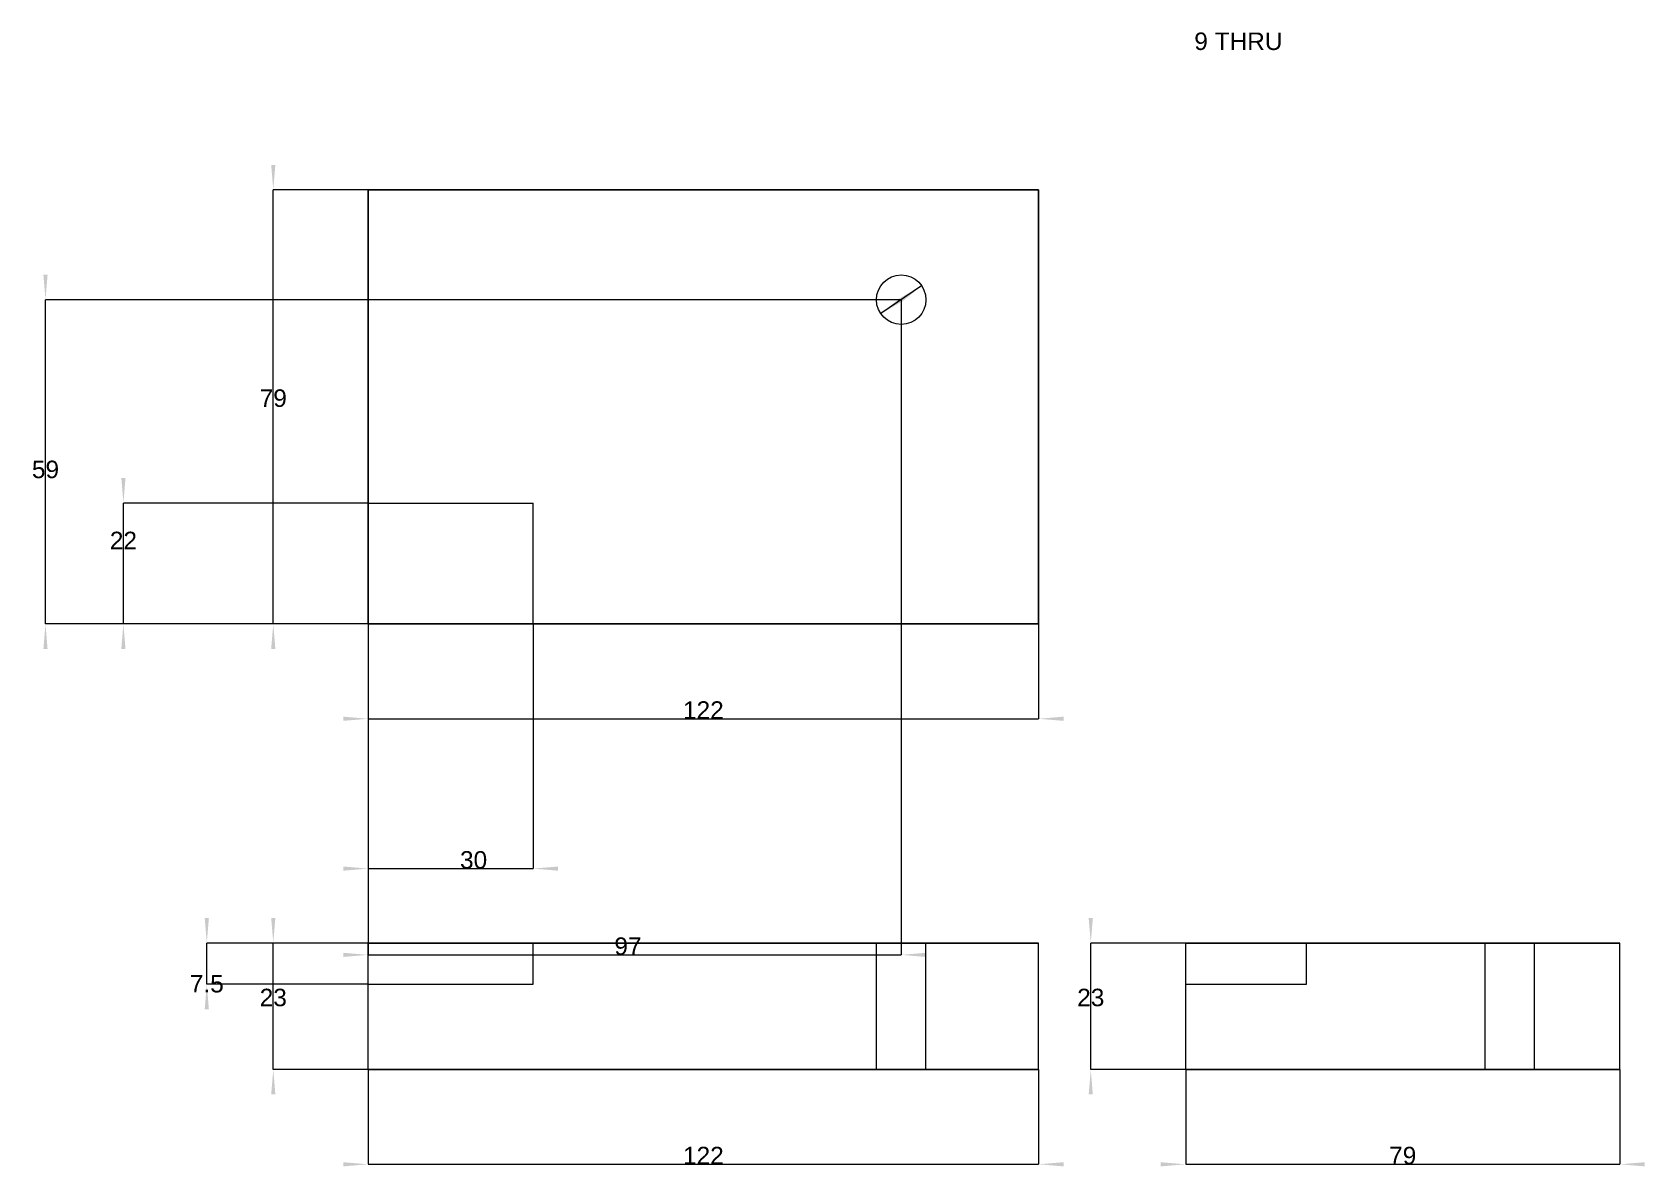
# Model space of a CAD drawing. Header units: millimetres. Extents: x 46 to 368, y 52 to 280.
import ezdxf
from ezdxf.enums import TextEntityAlignment as Align

# ---------------------------------------------------------------- set-up
doc = ezdxf.new("R2010")
doc.units = ezdxf.units.MM
doc.layers.get('0').update_dxf_attribs({"linetype": 'CONTINUOUS'})
for name, color, linetype in [('D', 7, 'CONTINUOUS'), ('D001', 7, 'CONTINUOUS'), ('D002', 7, 'CONTINUOUS'), ('D003', 7, 'CONTINUOUS'), ('D004', 7, 'CONTINUOUS'), ('D005', 7, 'CONTINUOUS'), ('D006', 7, 'CONTINUOUS'), ('D007', 7, 'CONTINUOUS'), ('D008', 7, 'CONTINUOUS'), ('D009', 7, 'CONTINUOUS'), ('D010', 7, 'CONTINUOUS'), ('D011', 7, 'CONTINUOUS'), ('Front', 7, 'CONTINUOUS'), ('Right', 7, 'CONTINUOUS'), ('Top', 7, 'CONTINUOUS')]:
    doc.layers.add(name, color=color, linetype=linetype)
doc.styles.get("Standard").update_dxf_attribs({"font": 'arial.ttf'})
doc.dimstyles.get("Standard").update_dxf_attribs({"dimscale": 0, "dimtxt": 2.5, "dimasz": 2.5, "dimexe": 1.25, "dimexo": 0.625, "dimtad": 1, "dimtxsty": 'STANDARD', "dimcen": 2.5, "dimazin": 3, "dimtfac": 1, "dimtmove": 0, "dimatfit": 3})

# ---------------------------------------------------------------- blocks, each defined once
blk = doc.blocks.new('*D')
at = {"color": 0}
for points in [[(107.9, 52.9333), (107.9, 53.7667), (112.9, 53.35)], [(252.1, 52.9333), (252.1, 53.7667), (247.1, 53.35)]]:
    blk.add_solid(points, dxfattribs=at)
at = {"layer": 'D'}
for p, q in [((112.9, 72.35), (112.9, 53.35)), ((247.1, 72.35), (247.1, 53.35)), ((112.9, 53.35), (247.1, 53.35))]:
    blk.add_line(p, q, dxfattribs=at)
blk.add_text('122', height=3.5, dxfattribs=at).set_placement((180, 53.35), align=Align.CENTER)
blk = doc.blocks.new('*D001')
at = {"color": 0}
for points in [[(93.4833, 102.65), (94.3167, 102.65), (93.9, 97.65)], [(93.4833, 67.35), (94.3167, 67.35), (93.9, 72.35)]]:
    blk.add_solid(points, dxfattribs=at)
at = {"layer": 'D001'}
for p, q in [((247.1, 97.65), (93.9, 97.65)), ((93.9, 72.35), (93.9, 97.65)), ((247.1, 72.35), (93.9, 72.35))]:
    blk.add_line(p, q, dxfattribs=at)
blk.add_text('23', height=3.5, dxfattribs=at).set_placement((93.9, 85), align=Align.CENTER)
blk = doc.blocks.new('*D002')
at = {"color": 0}
for points in [[(107.9, 142.133), (107.9, 142.967), (112.9, 142.55)], [(252.1, 142.133), (252.1, 142.967), (247.1, 142.55)]]:
    blk.add_solid(points, dxfattribs=at)
at = {"layer": 'D002'}
for p, q in [((112.9, 248.45), (112.9, 142.55)), ((247.1, 248.45), (247.1, 142.55)), ((112.9, 142.55), (247.1, 142.55))]:
    blk.add_line(p, q, dxfattribs=at)
blk.add_text('122', height=3.5, dxfattribs=at).set_placement((180, 142.55), align=Align.CENTER)
blk = doc.blocks.new('*D003')
at = {"color": 0}
for points in [[(93.4833, 253.45), (94.3167, 253.45), (93.9, 248.45)], [(93.4833, 156.55), (94.3167, 156.55), (93.9, 161.55)]]:
    blk.add_solid(points, dxfattribs=at)
at = {"layer": 'D003'}
for p, q in [((247.1, 248.45), (93.9, 248.45)), ((93.9, 161.55), (93.9, 248.45)), ((247.1, 161.55), (93.9, 161.55))]:
    blk.add_line(p, q, dxfattribs=at)
blk.add_text('79', height=3.5, dxfattribs=at).set_placement((93.9, 205), align=Align.CENTER)
blk = doc.blocks.new('*D004')
at = {"color": 0}
for points in [[(271.55, 52.9333), (271.55, 53.7667), (276.55, 53.35)], [(368.45, 52.9333), (368.45, 53.7667), (363.45, 53.35)]]:
    blk.add_solid(points, dxfattribs=at)
at = {"layer": 'D004'}
for p, q in [((276.55, 72.35), (276.55, 53.35)), ((363.45, 72.35), (363.45, 53.35)), ((276.55, 53.35), (363.45, 53.35))]:
    blk.add_line(p, q, dxfattribs=at)
blk.add_text('79', height=3.5, dxfattribs=at).set_placement((320, 53.35), align=Align.CENTER)
blk = doc.blocks.new('*D005')
at = {"color": 0}
for points in [[(257.133, 102.65), (257.967, 102.65), (257.55, 97.65)], [(257.133, 67.35), (257.967, 67.35), (257.55, 72.35)]]:
    blk.add_solid(points, dxfattribs=at)
at = {"layer": 'D005'}
for p, q in [((363.45, 97.65), (257.55, 97.65)), ((257.55, 72.35), (257.55, 97.65)), ((363.45, 72.35), (257.55, 72.35))]:
    blk.add_line(p, q, dxfattribs=at)
blk.add_text('23', height=3.5, dxfattribs=at).set_placement((257.55, 85), align=Align.CENTER)
blk = doc.blocks.new('*D006')
at = {"color": 0}
for points in [[(107.9, 112.133), (107.9, 112.967), (112.9, 112.55)], [(150.9, 112.133), (150.9, 112.967), (145.9, 112.55)]]:
    blk.add_solid(points, dxfattribs=at)
at = {"layer": 'D006'}
for p, q in [((112.9, 161.55), (112.9, 112.55)), ((145.9, 161.55), (145.9, 112.55)), ((112.9, 112.55), (145.9, 112.55))]:
    blk.add_line(p, q, dxfattribs=at)
blk.add_text('30', height=3.5, dxfattribs=at).set_placement((134, 112.55), align=Align.CENTER)
blk = doc.blocks.new('*D007')
at = {"color": 0}
for points in [[(63.4833, 190.75), (64.3167, 190.75), (63.9, 185.75)], [(63.4833, 156.55), (64.3167, 156.55), (63.9, 161.55)]]:
    blk.add_solid(points, dxfattribs=at)
at = {"layer": 'D007'}
for p, q in [((112.9, 185.75), (63.9, 185.75)), ((63.9, 161.55), (63.9, 185.75)), ((112.9, 161.55), (63.9, 161.55))]:
    blk.add_line(p, q, dxfattribs=at)
blk.add_text('22', height=3.5, dxfattribs=at).set_placement((63.9, 176.5), align=Align.CENTER)
blk = doc.blocks.new('*D008')
at = {"color": 0}
for points in [[(80.1765, 102.65), (81.0099, 102.65), (80.5932, 97.65)], [(80.1765, 84.4), (81.0099, 84.4), (80.5932, 89.4)]]:
    blk.add_solid(points, dxfattribs=at)
at = {"layer": 'D008'}
for p, q in [((247.1, 97.65), (80.5932, 97.65)), ((80.5932, 89.4), (80.5932, 97.65)), ((112.9, 89.4), (80.5932, 89.4))]:
    blk.add_line(p, q, dxfattribs=at)
blk.add_text('7.5', height=3.5, dxfattribs=at).set_placement((80.5932, 87.7594), align=Align.CENTER)
blk = doc.blocks.new('*D009')
at = {"color": 0}
for points in [[(107.9, 94.8615), (107.9, 95.6948), (112.9, 95.2782)], [(224.6, 94.8615), (224.6, 95.6948), (219.6, 95.2782)]]:
    blk.add_solid(points, dxfattribs=at)
at = {"layer": 'D009'}
for p, q in [((219.6, 226.45), (219.6, 95.2782)), ((112.9, 161.55), (112.9, 95.2782)), ((112.9, 95.2782), (219.6, 95.2782))]:
    blk.add_line(p, q, dxfattribs=at)
blk.add_text('97', height=3.5, dxfattribs=at).set_placement((164.902, 95.2782), align=Align.CENTER)
blk = doc.blocks.new('*D010')
at = {"color": 0}
for points in [[(47.885, 231.45), (48.7183, 231.45), (48.3017, 226.45)], [(47.885, 156.55), (48.7183, 156.55), (48.3017, 161.55)]]:
    blk.add_solid(points, dxfattribs=at)
at = {"layer": 'D010'}
for p, q in [((219.6, 226.45), (48.3017, 226.45)), ((48.3017, 161.55), (48.3017, 226.45)), ((112.9, 161.55), (48.3017, 161.55))]:
    blk.add_line(p, q, dxfattribs=at)
blk.add_text('59', height=3.5, dxfattribs=at).set_placement((48.3017, 190.728), align=Align.CENTER)
blk = doc.blocks.new('*D011')
at = {"color": 0}
for points in [[(219.793, 226.077), (219.324, 226.766), (223.693, 229.234)], [(219.876, 226.134), (219.407, 226.823), (215.507, 223.666)]]:
    blk.add_solid(points, dxfattribs=at)
at = {"layer": 'D011'}
blk.add_line((223.693, 229.234), (215.507, 223.666), dxfattribs=at)
blk.add_text('9 THRU', height=3.5, dxfattribs=at).set_placement((287.1, 276.45), align=Align.CENTER)

msp = doc.modelspace()

# ---------------------------------------------------------------- linework, layer by layer
at = {"layer": 'Front'}
for p, q in [((112.9, 89.4), (112.9, 97.65)), ((112.9, 97.65), (145.9, 97.65)), ((112.9, 72.35), (112.9, 97.65)), ((112.9, 97.65), (247.1, 97.65)), ((145.9, 97.65), (247.1, 97.65)), ((145.9, 89.4), (145.9, 97.65)), ((145.9, 89.4), (145.9, 97.65)), ((214.65, 72.35), (214.65, 97.65)), ((224.55, 72.35), (224.55, 97.65)), ((247.1, 72.35), (247.1, 97.65)), ((247.1, 72.35), (247.1, 97.65)), ((112.9, 72.35), (112.9, 89.4)), ((112.9, 89.4), (145.9, 89.4)), ((112.9, 89.4), (145.9, 89.4)), ((112.9, 72.35), (247.1, 72.35)), ((112.9, 72.35), (247.1, 72.35))]:
    msp.add_line(p, q, dxfattribs=at)
for points in [[(224.55, 97.65), (224.426, 97.65), (224.06, 97.65), (223.47, 97.65), (222.686, 97.65), (221.748, 97.65), (220.701, 97.65), (219.6, 97.65), (218.499, 97.65), (217.452, 97.65), (216.514, 97.65), (215.73, 97.65), (215.14, 97.65), (214.774, 97.65), (214.65, 97.65)], [(214.65, 97.65), (214.774, 97.65), (215.14, 97.65), (215.73, 97.65), (216.514, 97.65), (217.452, 97.65), (218.499, 97.65), (219.6, 97.65), (220.701, 97.65), (221.748, 97.65), (222.686, 97.65), (223.47, 97.65), (224.06, 97.65), (224.426, 97.65), (224.55, 97.65)], [(224.55, 72.35), (224.426, 72.35), (224.06, 72.35), (223.47, 72.35), (222.686, 72.35), (221.748, 72.35), (220.701, 72.35), (219.6, 72.35), (218.499, 72.35), (217.452, 72.35), (216.514, 72.35), (215.73, 72.35), (215.14, 72.35), (214.774, 72.35), (214.65, 72.35)], [(214.65, 72.35), (214.774, 72.35), (215.14, 72.35), (215.73, 72.35), (216.514, 72.35), (217.452, 72.35), (218.499, 72.35), (219.6, 72.35), (220.701, 72.35), (221.748, 72.35), (222.686, 72.35), (223.47, 72.35), (224.06, 72.35), (224.426, 72.35), (224.55, 72.35)]]:
    msp.add_open_spline(points, degree=1, dxfattribs=at)
at = {"layer": 'Right'}
for p, q in [((276.55, 72.35), (276.55, 97.65)), ((276.55, 97.65), (363.45, 97.65)), ((276.55, 89.4), (276.55, 97.65)), ((276.55, 97.65), (300.75, 97.65)), ((300.75, 89.4), (300.75, 97.65)), ((300.75, 97.65), (363.45, 97.65)), ((300.75, 89.4), (300.75, 97.65)), ((336.5, 72.35), (336.5, 97.65)), ((346.4, 72.35), (346.4, 97.65)), ((363.45, 72.35), (363.45, 97.65)), ((363.45, 72.35), (363.45, 97.65)), ((276.55, 72.35), (276.55, 89.4)), ((276.55, 89.4), (300.75, 89.4)), ((276.55, 89.4), (300.75, 89.4)), ((276.55, 72.35), (363.45, 72.35)), ((276.55, 72.35), (363.45, 72.35))]:
    msp.add_line(p, q, dxfattribs=at)
for points in [[(346.4, 97.65), (346.276, 97.65), (345.91, 97.65), (345.32, 97.65), (344.536, 97.65), (343.598, 97.65), (342.551, 97.65), (341.45, 97.65), (340.349, 97.65), (339.302, 97.65), (338.364, 97.65), (337.58, 97.65), (336.99, 97.65), (336.624, 97.65), (336.5, 97.65)], [(341.45, 97.65), (342.004, 97.65), (342.551, 97.65), (343.085, 97.65), (343.598, 97.65), (344.084, 97.65), (344.536, 97.65), (344.95, 97.65), (345.32, 97.65), (345.641, 97.65), (345.91, 97.65), (346.122, 97.65), (346.276, 97.65), (346.369, 97.65), (346.4, 97.65)], [(346.4, 72.35), (346.276, 72.35), (345.91, 72.35), (345.32, 72.35), (344.536, 72.35), (343.598, 72.35), (342.551, 72.35), (341.45, 72.35), (340.349, 72.35), (339.302, 72.35), (338.364, 72.35), (337.58, 72.35), (336.99, 72.35), (336.624, 72.35), (336.5, 72.35)], [(341.45, 72.35), (342.004, 72.35), (342.551, 72.35), (343.085, 72.35), (343.598, 72.35), (344.084, 72.35), (344.536, 72.35), (344.95, 72.35), (345.32, 72.35), (345.641, 72.35), (345.91, 72.35), (346.122, 72.35), (346.276, 72.35), (346.369, 72.35), (346.4, 72.35)]]:
    msp.add_open_spline(points, degree=1, dxfattribs=at)
for points in [[(336.5, 97.65), (336.516, 97.65), (336.531, 97.65), (336.578, 97.65), (336.624, 97.65), (336.701, 97.65), (336.778, 97.65), (336.884, 97.65), (336.99, 97.65), (337.124, 97.65), (337.259, 97.65), (337.419, 97.65), (337.58, 97.65), (337.765, 97.65), (337.95, 97.65), (338.157, 97.65), (338.364, 97.65), (338.59, 97.65), (338.816, 97.65), (339.059, 97.65), (339.302, 97.65), (339.559, 97.65), (339.815, 97.65), (340.082, 97.65), (340.349, 97.65), (340.894, 97.65), (341.45, 97.65)], [(336.5, 72.35), (336.516, 72.35), (336.531, 72.35), (336.578, 72.35), (336.624, 72.35), (336.701, 72.35), (336.778, 72.35), (336.884, 72.35), (336.99, 72.35), (337.124, 72.35), (337.259, 72.35), (337.419, 72.35), (337.58, 72.35), (337.765, 72.35), (337.95, 72.35), (338.157, 72.35), (338.364, 72.35), (338.59, 72.35), (338.816, 72.35), (339.059, 72.35), (339.302, 72.35), (339.559, 72.35), (339.815, 72.35), (340.082, 72.35), (340.349, 72.35), (340.894, 72.35), (341.45, 72.35)]]:
    msp.add_open_spline(points, degree=2, knots=[4.712389, 4.712389, 4.712389, 4.8245887, 4.8245887, 4.9367885, 4.9367885, 5.0489882, 5.0489882, 5.1611879, 5.1611879, 5.2733877, 5.2733877, 5.3855874, 5.3855874, 5.4977871, 5.4977871, 5.6099869, 5.6099869, 5.7221866, 5.7221866, 5.8343864, 5.8343864, 5.9465861, 5.9465861, 6.0587858, 6.0587858, 6.2831853, 6.2831853, 6.2831853], dxfattribs=at)
at = {"layer": 'Top'}
for p, q in [((112.9, 185.75), (112.9, 248.45)), ((112.9, 248.45), (247.1, 248.45)), ((112.9, 161.55), (112.9, 248.45)), ((112.9, 248.45), (247.1, 248.45)), ((247.1, 161.55), (247.1, 248.45)), ((247.1, 161.55), (247.1, 248.45)), ((112.9, 161.55), (112.9, 185.75)), ((112.9, 185.75), (145.9, 185.75)), ((112.9, 185.75), (145.9, 185.75)), ((145.9, 161.55), (145.9, 185.75)), ((145.9, 161.55), (145.9, 185.75)), ((112.9, 161.55), (145.9, 161.55)), ((112.9, 161.55), (247.1, 161.55)), ((145.9, 161.55), (247.1, 161.55))]:
    msp.add_line(p, q, dxfattribs=at)
msp.add_circle((219.6, 226.45), 4.95, dxfattribs=at)
msp.add_circle((219.6, 226.45), 4.95, dxfattribs=at)

# ---------------------------------------------------------------- dimensions: what is measured, and where the dimension line sits
at = {"layer": 'D'}
dim = msp.add_linear_dim(base=(180, 53.35), p1=(112.9, 72.35), p2=(247.1, 72.35), text='122', dimstyle='STANDARD', dxfattribs=at)
dim.commit()
dim.dimension.update_dxf_attribs({"geometry": '*D', "text_midpoint": (180, 58.35)})
at = {"layer": 'D001'}
dim = msp.add_linear_dim(base=(93.9, 85), p1=(247.1, 72.35), p2=(247.1, 97.65), angle=90, text='23', dimstyle='STANDARD', dxfattribs=at)
dim.commit()
dim.dimension.update_dxf_attribs({"geometry": '*D001', "text_midpoint": (98.9, 85)})
at = {"layer": 'D002'}
dim = msp.add_linear_dim(base=(180, 142.55), p1=(112.9, 248.45), p2=(247.1, 248.45), text='122', dimstyle='STANDARD', dxfattribs=at)
dim.commit()
dim.dimension.update_dxf_attribs({"geometry": '*D002', "text_midpoint": (180, 147.55)})
at = {"layer": 'D003'}
dim = msp.add_linear_dim(base=(93.9, 205), p1=(247.1, 161.55), p2=(247.1, 248.45), angle=90, text='79', dimstyle='STANDARD', dxfattribs=at)
dim.commit()
dim.dimension.update_dxf_attribs({"geometry": '*D003', "text_midpoint": (98.9, 205)})
at = {"layer": 'D004'}
dim = msp.add_linear_dim(base=(320, 53.35), p1=(276.55, 72.35), p2=(363.45, 72.35), text='79', dimstyle='STANDARD', dxfattribs=at)
dim.commit()
dim.dimension.update_dxf_attribs({"geometry": '*D004', "text_midpoint": (320, 58.35)})
at = {"layer": 'D005'}
dim = msp.add_linear_dim(base=(257.55, 85), p1=(363.45, 72.35), p2=(363.45, 97.65), angle=90, text='23', dimstyle='STANDARD', dxfattribs=at)
dim.commit()
dim.dimension.update_dxf_attribs({"geometry": '*D005', "text_midpoint": (262.55, 85)})
at = {"layer": 'D006'}
dim = msp.add_linear_dim(base=(134, 112.55), p1=(112.9, 161.55), p2=(145.9, 161.55), text='30', dimstyle='STANDARD', dxfattribs=at)
dim.commit()
dim.dimension.update_dxf_attribs({"geometry": '*D006', "text_midpoint": (134, 117.55)})
at = {"layer": 'D007'}
dim = msp.add_linear_dim(base=(63.9, 176.5), p1=(112.9, 161.55), p2=(112.9, 185.75), angle=90, text='22', dimstyle='STANDARD', dxfattribs=at)
dim.commit()
dim.dimension.update_dxf_attribs({"geometry": '*D007', "text_midpoint": (68.9, 176.5)})
at = {"layer": 'D008'}
dim = msp.add_linear_dim(base=(80.593, 87.759), p1=(112.9, 89.4), p2=(247.1, 97.65), angle=90, text='7.5', dimstyle='STANDARD', dxfattribs=at)
dim.commit()
dim.dimension.update_dxf_attribs({"geometry": '*D008', "text_midpoint": (80.9, 92.75)})
at = {"layer": 'D009'}
dim = msp.add_linear_dim(base=(164.902, 95.278), p1=(112.9, 161.55), p2=(219.6, 226.45), text='97', dimstyle='STANDARD', dxfattribs=at)
dim.commit()
dim.dimension.update_dxf_attribs({"geometry": '*D009', "text_midpoint": (167.5, 99.55)})
at = {"layer": 'D010'}
dim = msp.add_linear_dim(base=(48.302, 190.728), p1=(112.9, 161.55), p2=(219.6, 226.45), angle=90, text='59', dimstyle='STANDARD', dxfattribs=at)
dim.commit()
dim.dimension.update_dxf_attribs({"geometry": '*D010', "text_midpoint": (50.9, 195)})
at = {"layer": 'D011'}
dim = msp.add_diameter_dim_2p(p1=(223.693, 229.234), p2=(215.507, 223.666), text='9 THRU', dimstyle='STANDARD', dxfattribs=at)
dim.commit()
dim.dimension.update_dxf_attribs({"geometry": '*D011', "text_midpoint": (287.1, 276.45)})

doc.saveas('drawing.dxf')
